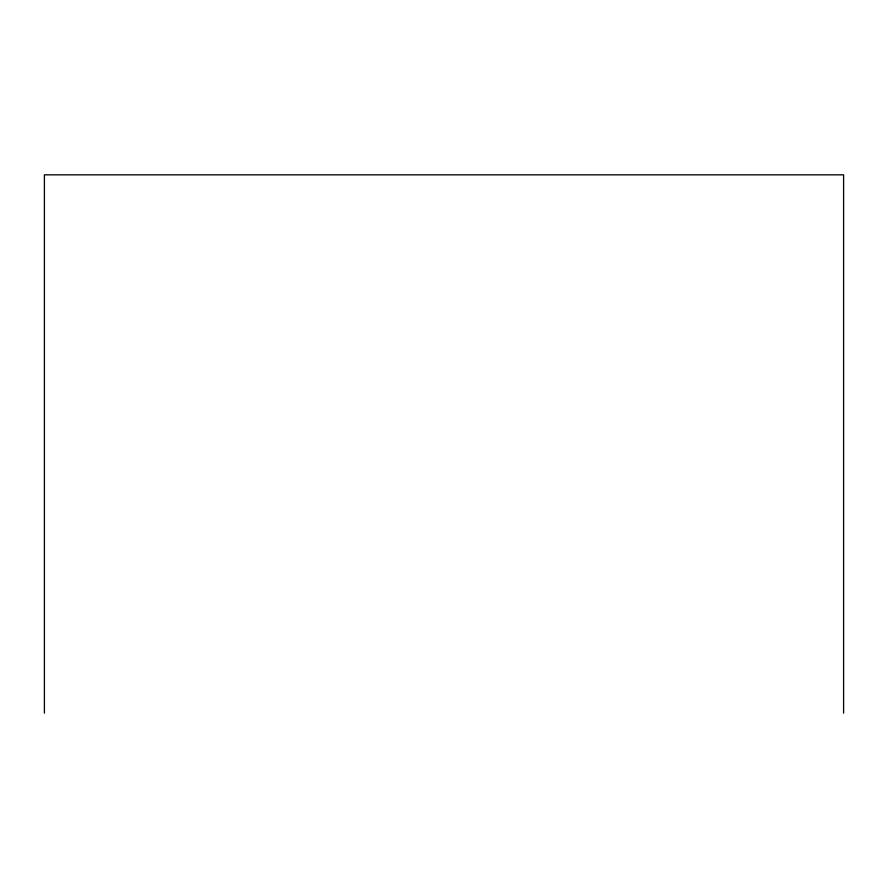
<?xml version="1.0" encoding="UTF-8"?>
<svg xmlns="http://www.w3.org/2000/svg" width="888" height="888" viewBox="0 0 888 888"><rect width="100%" height="100%" fill="white"/><g stroke="black" fill="none" stroke-linecap="round" stroke-linejoin="round"><path stroke-width="1.33" d="M843.6 713.164L843.6 174.836L44.4 174.836L44.4 713.164"/></g></svg>
